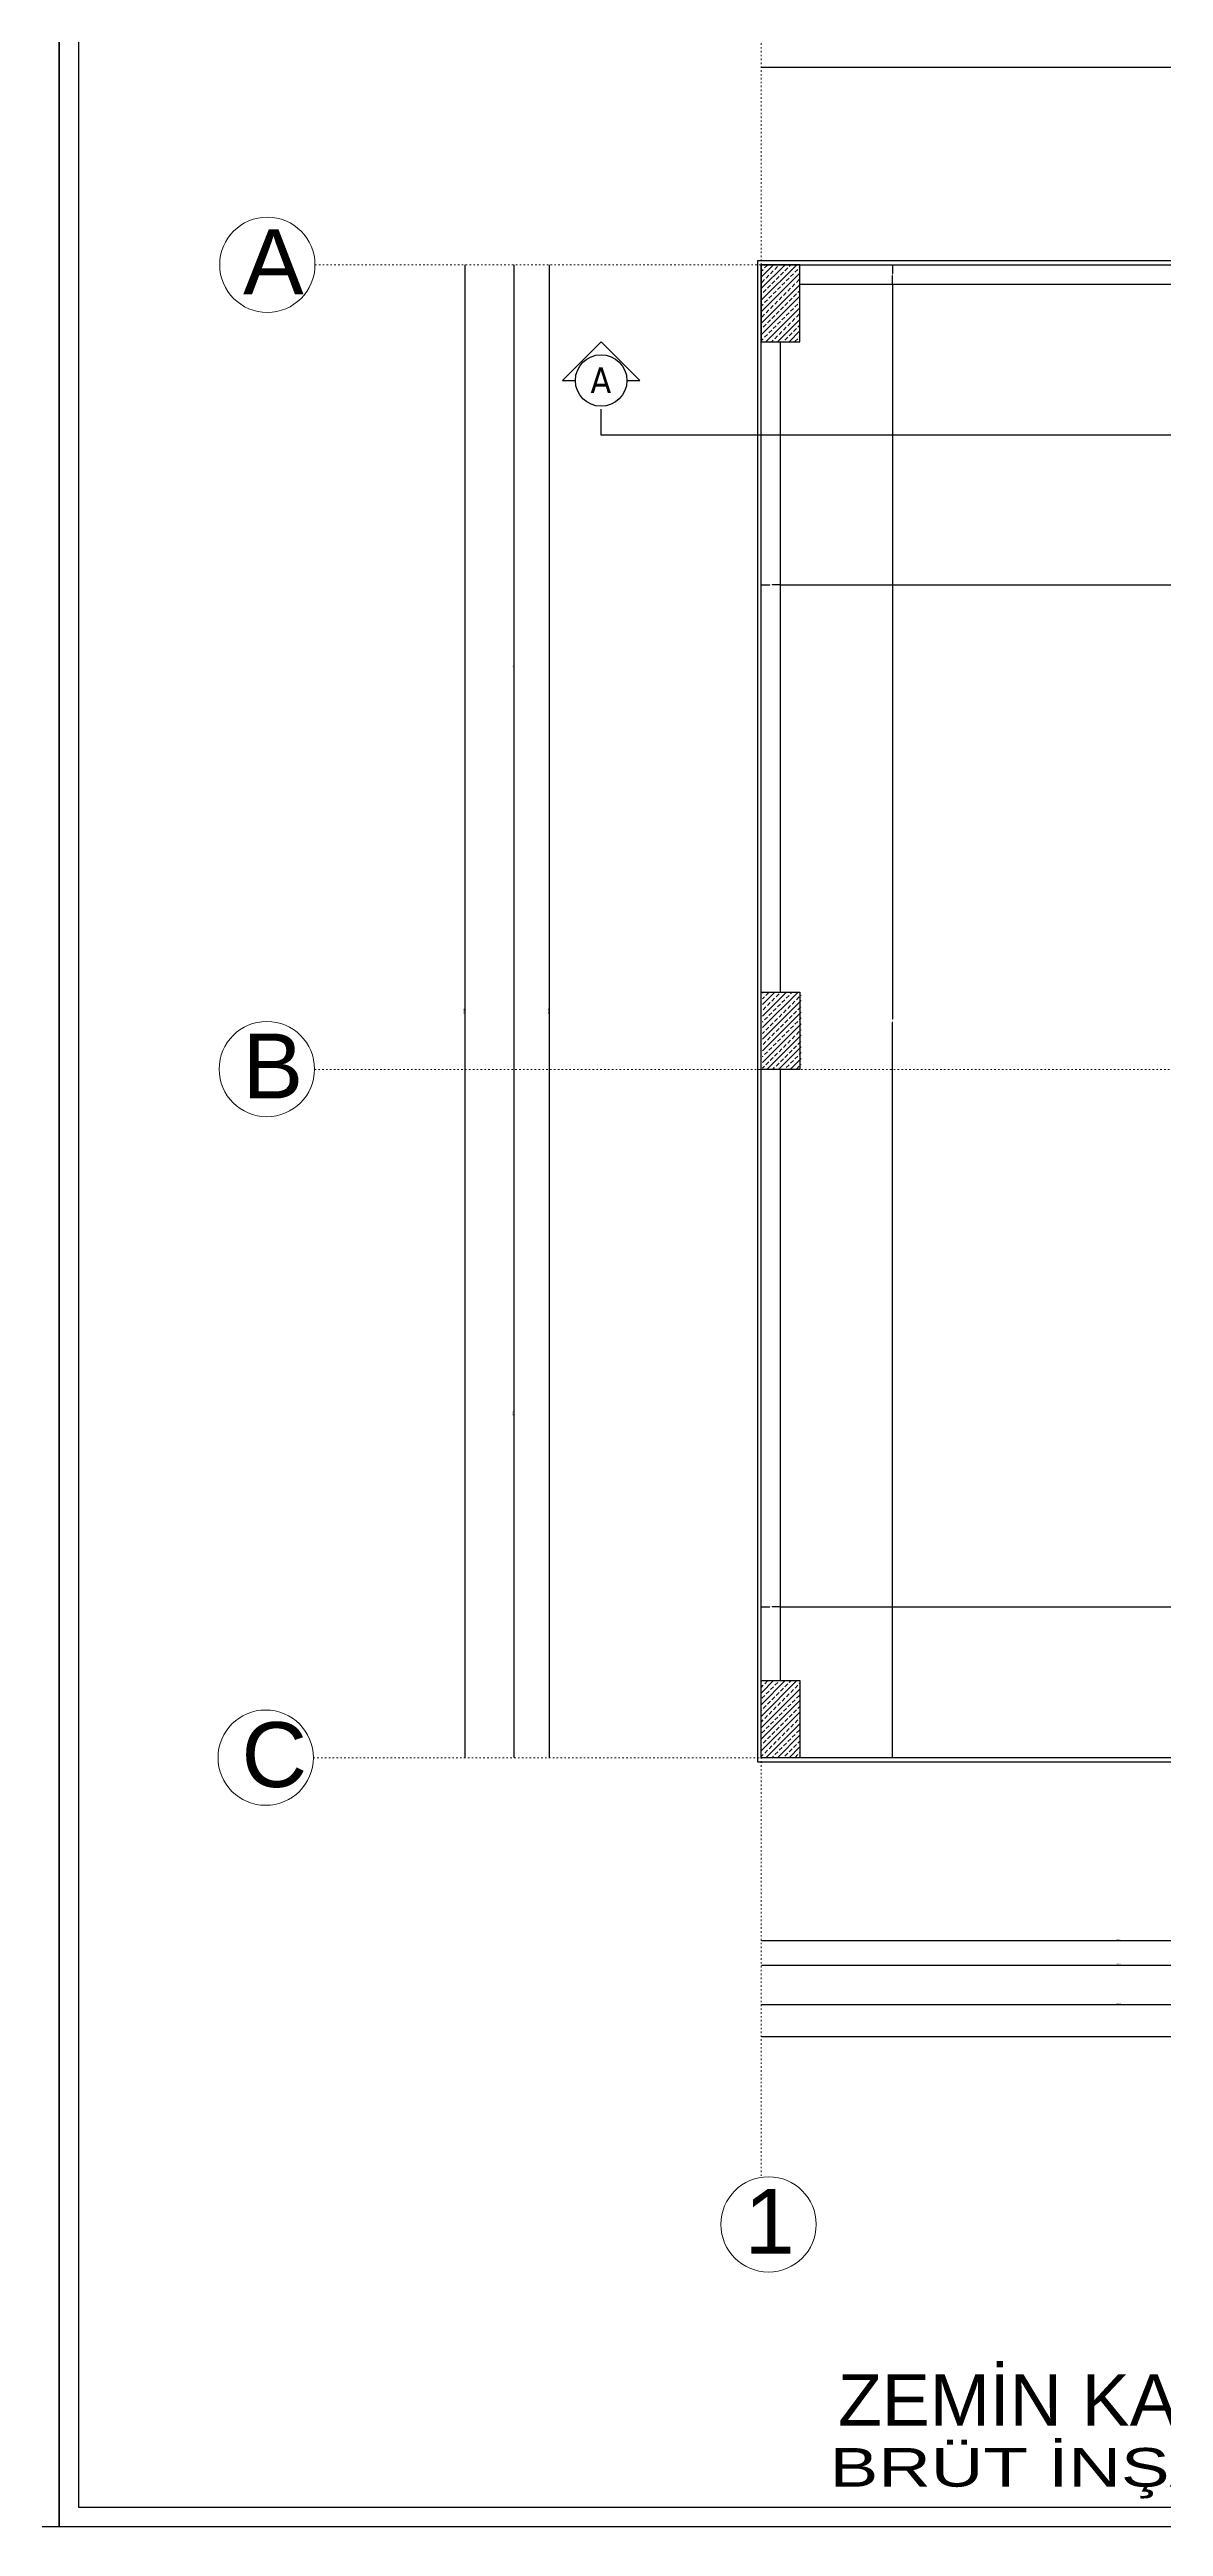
# Model space of a CAD drawing. Header units: centimetres. Extents: x -373760 to 14750, y -122502 to 29584.
# Drawn here: x -315485 to -306833, y -86589 to -67343 of the extents above; entities that cross this region are included whole.
import ezdxf
from ezdxf.enums import TextEntityAlignment as Align

# ---------------------------------------------------------------- set-up
doc = ezdxf.new("R2010")
doc.units = ezdxf.units.CM
doc.linetypes.add('ACAD_ISO03W100', pattern=[30, 12, -18])
doc.linetypes.add('DUZ', pattern=[0])
for name, color, linetype, lineweight in [('AKSLAR-P', 211, 'Continuous', 9), ('duvar', 10, 'Continuous', 25), ('KESİT CIZGILERİ-P', 35, 'Continuous', 25), ('MS YAZI', 7, 'DUZ', 15), ('Ölçü iç KGK', 124, 'Continuous', 20)]:
    doc.layers.add(name, color=color, linetype=linetype, lineweight=lineweight)
for name, color, linetype in [('CER', 4, 'Continuous'), ('Kolon', 7, 'Continuous'), ('MERDİVEN1', 9, 'Continuous'), ('MH', 20, 'Continuous'), ('siva', 121, 'Continuous'), ('Tarama', 253, 'Continuous')]:
    doc.layers.add(name, color=color, linetype=linetype)
doc.styles.add('15 LİK', font='tahoma.ttf', dxfattribs={"height": 15})
doc.styles.get("Standard").update_dxf_attribs({"font": 'arial.ttf'})
doc.styles.add('YAZI', font='arial.ttf', dxfattribs={"height": 34})
doc.dimstyles.new('Aydın İç Ölçü', dxfattribs={"dimtxt": 7, "dimasz": 3, "dimexe": 0.18, "dimexo": 0.0625, "dimgap": 1, "dimtad": 0, "dimdec": 0, "dimzin": 0, "dimdsep": 46, "dimtxsty": 'Standard', "dimblk": 'DOT', "dimcen": 1, "dimse1": 1, "dimse2": 1, "dimclrd": 256, "dimclrt": 6, "dimadec": 0, "dimazin": 0, "dimtfac": 1, "dimtdec": 0, "dimtix": 1, "dimtofl": 0, "dimtmove": 0, "dimatfit": 3, "dimldrblk": 'DOT', "dimfxl": 1, "dimtolj": 1, "dimtzin": 0, "dimarcsym": 0})
doc.dimstyles.new('aydın ölçü', dxfattribs={"dimtxt": 10, "dimasz": 2.5, "dimexe": 5, "dimexo": 5, "dimtad": 1, "dimdec": 0, "dimtxsty": 'Standard', "dimblk": 'ARCHTICK', "dimcen": 2.5, "dimse1": 1, "dimse2": 1, "dimadec": 0, "dimazin": 0, "dimtfac": 1, "dimtdec": 0, "dimtix": 1, "dimtmove": 0, "dimatfit": 3, "dimfxl": 5, "dimfxlon": 1, "dimarcsym": 0})

# ---------------------------------------------------------------- blocks, each defined once
blk = doc.blocks.new('kesita')
at = {"layer": 'KESİT CIZGILERİ-P'}
blk.add_lwpolyline([(16511.7, 1791.7), (16521.7, 1791.7), (16491.7, 1821.7), (16461.7, 1791.7), (16471.7, 1791.7)], dxfattribs=at)
blk.add_lwpolyline([(16511.7, 1791.7), (16521.7, 1791.7), (16491.7, 1821.7), (16461.7, 1791.7), (16471.7, 1791.7)], dxfattribs=at)
blk.add_circle((16491.7, 1791.7), 20, dxfattribs=at)
blk.add_circle((16491.7, 1791.7), 20, dxfattribs=at)
at = {"layer": 'KESİT CIZGILERİ-P', "insert": (16483.4, 1781.9), "char_height": 20, "attachment_point": 7, "style": '15 LİK'}
blk.add_mtext('A', dxfattribs=at)
blk = doc.blocks.new('kesitbb')
at = {"layer": 'KESİT CIZGILERİ-P'}
blk.add_lwpolyline([(17811.9, 1789.3), (17821.9, 1789.3), (17791.9, 1819.3), (17761.9, 1789.3), (17771.9, 1789.3)], dxfattribs=at)
blk.add_lwpolyline([(17811.9, 1789.3), (17821.9, 1789.3), (17791.9, 1819.3), (17761.9, 1789.3), (17771.9, 1789.3)], dxfattribs=at)
blk.add_circle((17791.9, 1789.3), 20, dxfattribs=at)
blk.add_circle((17791.9, 1789.3), 20, dxfattribs=at)
at = {"layer": 'KESİT CIZGILERİ-P', "insert": (17784, 1778.3), "char_height": 20, "attachment_point": 7, "style": '15 LİK'}
blk.add_mtext('A', dxfattribs=at)
blk = doc.blocks.new('fgwefgweg')
at = {"layer": 'KESİT CIZGILERİ-P'}
blk.add_lwpolyline([(17791.9, 1769.3), (17791.9, 1749.3), (16491.7, 1749.3), (16491.7, 1769.5)], dxfattribs=at)
at = {"layer": 'MERDİVEN1'}
for name in ['kesita', 'kesitbb']:
    blk.add_blockref(name, (0, 0), dxfattribs=at)
blk = doc.blocks.new('_ArchTick')
at = {"color": 0, "linetype": 'ByBlock', "const_width": 0.15}
blk.add_lwpolyline([(-0.5, -0.5), (0.5, 0.5)], dxfattribs=at)
blk = doc.blocks.new('*D248')
at = {"layer": 'Defpoints', "color": 0, "transparency": 16777216}
for p in [(-299456, -67479), (-309956, -69015), (-299456, -69015)]:
    blk.add_point(p, dxfattribs=at)
at = {"layer": 'Ölçü iç KGK', "color": 0, "lineweight": -2, "transparency": 16777216}
blk.add_line((-309956, -67479), (-299456, -67479), dxfattribs=at)
at = {"layer": 'Ölçü iç KGK', "color": 0, "lineweight": -2, "transparency": 16777216, "xscale": 2.5, "yscale": 2.5, "zscale": 2.5, "rotation": 180}
blk.add_blockref('_ArchTick', (-309956, -67479), dxfattribs=at)
at = {"layer": 'Ölçü iç KGK', "color": 0, "lineweight": -2, "transparency": 16777216, "xscale": 2.5, "yscale": 2.5, "zscale": 2.5}
blk.add_blockref('_ArchTick', (-299456, -67479), dxfattribs=at)
at = {"layer": 'Ölçü iç KGK', "color": 0, "transparency": 16777216, "insert": (-304706, -67473), "char_height": 10, "attachment_point": 5}
blk.add_mtext('10500', dxfattribs=at)
blk = doc.blocks.new('*D252')
at = {"layer": 'Defpoints', "color": 0, "transparency": 16777216}
for p in [(-311249, -69015), (-311603, -80615), (-311249, -80615)]:
    blk.add_point(p, dxfattribs=at)
at = {"layer": 'Ölçü iç KGK', "color": 0, "lineweight": -2, "transparency": 16777216}
blk.add_line((-311603, -69015), (-311603, -80615), dxfattribs=at)
at = {"layer": 'Ölçü iç KGK', "color": 0, "lineweight": -2, "transparency": 16777216, "xscale": 2.5, "yscale": 2.5, "zscale": 2.5}
for p, rotation in [((-311603, -69015), 90), ((-311603, -80615), 270)]:
    blk.add_blockref('_ArchTick', p, dxfattribs=dict(at, rotation=rotation))
at = {"layer": 'Ölçü iç KGK', "color": 0, "transparency": 16777216, "insert": (-311609, -74815), "char_height": 10, "attachment_point": 5, "rotation": 90}
blk.add_mtext('11600', dxfattribs=at)
blk = doc.blocks.new('*D253')
at = {"layer": 'Defpoints', "color": 0, "transparency": 16777216}
for p in [(-312291, -69015), (-312291, -75268), (-311878, -75268)]:
    blk.add_point(p, dxfattribs=at)
at = {"layer": 'Ölçü iç KGK', "color": 0, "lineweight": -2, "transparency": 16777216}
blk.add_line((-311878, -69015), (-311878, -75268), dxfattribs=at)
at = {"layer": 'Ölçü iç KGK', "color": 0, "lineweight": -2, "transparency": 16777216, "xscale": 2.5, "yscale": 2.5, "zscale": 2.5}
for p, rotation in [((-311878, -69015), 90), ((-311878, -75268), 270)]:
    blk.add_blockref('_ArchTick', p, dxfattribs=dict(at, rotation=rotation))
at = {"layer": 'Ölçü iç KGK', "color": 0, "transparency": 16777216, "insert": (-311884, -72142), "char_height": 10, "attachment_point": 5, "rotation": 90}
blk.add_mtext('6252', dxfattribs=at)
blk = doc.blocks.new('*D254')
at = {"layer": 'Defpoints', "color": 0, "transparency": 16777216}
for p in [(-312259, -75268), (-311878, -80615), (-311878, -80615)]:
    blk.add_point(p, dxfattribs=at)
at = {"layer": 'Ölçü iç KGK', "color": 0, "lineweight": -2, "transparency": 16777216}
blk.add_line((-311878, -75268), (-311878, -80615), dxfattribs=at)
at = {"layer": 'Ölçü iç KGK', "color": 0, "lineweight": -2, "transparency": 16777216, "xscale": 2.5, "yscale": 2.5, "zscale": 2.5}
for p, rotation in [((-311878, -75268), 90), ((-311878, -80615), 270)]:
    blk.add_blockref('_ArchTick', p, dxfattribs=dict(at, rotation=rotation))
at = {"layer": 'Ölçü iç KGK', "color": 0, "transparency": 16777216, "insert": (-311884, -77942), "char_height": 10, "attachment_point": 5, "rotation": 90}
blk.add_mtext('5348', dxfattribs=at)
blk = doc.blocks.new('*D255')
at = {"layer": 'Defpoints', "color": 0, "transparency": 16777216}
for p in [(-312621, -69015), (-312621, -80615), (-312259, -80615)]:
    blk.add_point(p, dxfattribs=at)
at = {"layer": 'Ölçü iç KGK', "color": 0, "lineweight": -2, "transparency": 16777216}
blk.add_line((-312259, -69015), (-312259, -80615), dxfattribs=at)
at = {"layer": 'Ölçü iç KGK', "color": 0, "lineweight": -2, "transparency": 16777216, "xscale": 2.5, "yscale": 2.5, "zscale": 2.5}
for p, rotation in [((-312259, -69015), 90), ((-312259, -80615), 270)]:
    blk.add_blockref('_ArchTick', p, dxfattribs=dict(at, rotation=rotation))
at = {"layer": 'Ölçü iç KGK', "color": 0, "transparency": 16777216, "insert": (-312265, -74815), "char_height": 10, "attachment_point": 5, "rotation": 90}
blk.add_mtext('11600', dxfattribs=at)
blk = doc.blocks.new('*D256')
at = {"layer": 'Defpoints', "color": 0, "transparency": 16777216}
for p in [(-309956, -80615), (-304406, -80615), (-304406, -82037)]:
    blk.add_point(p, dxfattribs=at)
at = {"layer": 'Ölçü iç KGK', "color": 0, "lineweight": -2, "transparency": 16777216}
blk.add_line((-309956, -82037), (-304406, -82037), dxfattribs=at)
at = {"layer": 'Ölçü iç KGK', "color": 0, "lineweight": -2, "transparency": 16777216, "xscale": 2.5, "yscale": 2.5, "zscale": 2.5, "rotation": 180}
blk.add_blockref('_ArchTick', (-309956, -82037), dxfattribs=at)
at = {"layer": 'Ölçü iç KGK', "color": 0, "lineweight": -2, "transparency": 16777216, "xscale": 2.5, "yscale": 2.5, "zscale": 2.5}
blk.add_blockref('_ArchTick', (-304406, -82037), dxfattribs=at)
at = {"layer": 'Ölçü iç KGK', "color": 0, "transparency": 16777216, "insert": (-307181, -82032), "char_height": 10, "attachment_point": 5}
blk.add_mtext('5550', dxfattribs=at)
blk = doc.blocks.new('*D259')
at = {"layer": 'Defpoints', "color": 0, "transparency": 16777216}
for p in [(-304406, -82532), (-309956, -82769), (-304406, -82769)]:
    blk.add_point(p, dxfattribs=at)
at = {"layer": 'Ölçü iç KGK', "color": 0, "lineweight": -2, "transparency": 16777216}
blk.add_line((-309956, -82532), (-304406, -82532), dxfattribs=at)
at = {"layer": 'Ölçü iç KGK', "color": 0, "lineweight": -2, "transparency": 16777216, "xscale": 2.5, "yscale": 2.5, "zscale": 2.5, "rotation": 180}
blk.add_blockref('_ArchTick', (-309956, -82532), dxfattribs=at)
at = {"layer": 'Ölçü iç KGK', "color": 0, "lineweight": -2, "transparency": 16777216, "xscale": 2.5, "yscale": 2.5, "zscale": 2.5}
blk.add_blockref('_ArchTick', (-304406, -82532), dxfattribs=at)
at = {"layer": 'Ölçü iç KGK', "color": 0, "transparency": 16777216, "insert": (-307181, -82527), "char_height": 10, "attachment_point": 5}
blk.add_mtext('5550', dxfattribs=at)
blk = doc.blocks.new('*D261')
at = {"layer": 'Defpoints', "color": 0, "transparency": 16777216}
for p in [(-309956, -82917), (-299457, -82783), (-299457, -82917)]:
    blk.add_point(p, dxfattribs=at)
at = {"layer": 'Ölçü iç KGK', "color": 0, "lineweight": -2, "transparency": 16777216}
blk.add_line((-309956, -82783), (-299457, -82783), dxfattribs=at)
at = {"layer": 'Ölçü iç KGK', "color": 0, "lineweight": -2, "transparency": 16777216, "xscale": 2.5, "yscale": 2.5, "zscale": 2.5, "rotation": 180}
blk.add_blockref('_ArchTick', (-309956, -82783), dxfattribs=at)
at = {"layer": 'Ölçü iç KGK', "color": 0, "lineweight": -2, "transparency": 16777216, "xscale": 2.5, "yscale": 2.5, "zscale": 2.5}
blk.add_blockref('_ArchTick', (-299457, -82783), dxfattribs=at)
at = {"layer": 'Ölçü iç KGK', "color": 0, "transparency": 16777216, "insert": (-304707, -82778), "char_height": 10, "attachment_point": 5}
blk.add_mtext('10499', dxfattribs=at)
blk = doc.blocks.new('_Dot')
at = {"color": 0, "linetype": 'ByBlock', "lineweight": -2}
blk.add_line((-0.5, 0), (-1, 0), dxfattribs=at)
at = {"color": 0, "linetype": 'ByBlock', "const_width": 0.5}
blk.add_lwpolyline([(-0.25, 0, 1), (0.25, 0, 1)], format="xyb", close=True, dxfattribs=at)
blk = doc.blocks.new('*D269')
at = {"layer": 'Defpoints', "color": 0, "transparency": 16777216}
for p in [(-309956, -79446), (-309806, -79442), (-309806, -79446)]:
    blk.add_point(p, dxfattribs=at)
at = {"layer": 'Ölçü iç KGK', "lineweight": -2, "transparency": 16777216}
for p, q in [((-309953, -79442), (-309890, -79442)), ((-309809, -79442), (-309873, -79442))]:
    blk.add_line(p, q, dxfattribs=at)
at = {"layer": 'Ölçü iç KGK', "lineweight": -2, "transparency": 16777216, "xscale": 3, "yscale": 3, "zscale": 3, "rotation": 180}
blk.add_blockref('_Dot', (-309956, -79442), dxfattribs=at)
at = {"layer": 'Ölçü iç KGK', "lineweight": -2, "transparency": 16777216, "xscale": 3, "yscale": 3, "zscale": 3}
blk.add_blockref('_Dot', (-309806, -79442), dxfattribs=at)
at = {"layer": 'Ölçü iç KGK', "color": 6, "transparency": 16777216, "insert": (-309881, -79442), "char_height": 7, "attachment_point": 5}
blk.add_mtext('\\A1;150', dxfattribs=at)
blk = doc.blocks.new('*D270')
at = {"layer": 'Defpoints', "color": 0, "transparency": 16777216}
for p in [(-309806, -79446), (-302570, -79442), (-302570, -79469)]:
    blk.add_point(p, dxfattribs=at)
at = {"layer": 'Ölçü iç KGK', "lineweight": -2, "transparency": 16777216}
for p, q in [((-309803, -79442), (-306200, -79442)), ((-302573, -79442), (-306177, -79442))]:
    blk.add_line(p, q, dxfattribs=at)
at = {"layer": 'Ölçü iç KGK', "lineweight": -2, "transparency": 16777216, "xscale": 3, "yscale": 3, "zscale": 3, "rotation": 180}
blk.add_blockref('_Dot', (-309806, -79442), dxfattribs=at)
at = {"layer": 'Ölçü iç KGK', "lineweight": -2, "transparency": 16777216, "xscale": 3, "yscale": 3, "zscale": 3}
blk.add_blockref('_Dot', (-302570, -79442), dxfattribs=at)
at = {"layer": 'Ölçü iç KGK', "color": 6, "transparency": 16777216, "insert": (-306188, -79442), "char_height": 7, "attachment_point": 5}
blk.add_mtext('\\A1;7237', dxfattribs=at)
blk = doc.blocks.new('*D274')
at = {"layer": 'Defpoints', "color": 0, "transparency": 16777216}
for p in [(-308802, -69015), (-308937, -69165), (-308802, -69165)]:
    blk.add_point(p, dxfattribs=at)
at = {"layer": 'Ölçü iç KGK', "lineweight": -2, "transparency": 16777216}
for p, q in [((-308937, -69018), (-308937, -69082)), ((-308937, -69162), (-308937, -69099))]:
    blk.add_line(p, q, dxfattribs=at)
at = {"layer": 'Ölçü iç KGK', "lineweight": -2, "transparency": 16777216, "xscale": 3, "yscale": 3, "zscale": 3}
for p, rotation in [((-308937, -69015), 90), ((-308937, -69165), 270)]:
    blk.add_blockref('_Dot', p, dxfattribs=dict(at, rotation=rotation))
at = {"layer": 'Ölçü iç KGK', "color": 6, "transparency": 16777216, "insert": (-308937, -69090), "char_height": 7, "attachment_point": 5, "rotation": 90}
blk.add_mtext('\\A1;150', dxfattribs=at)
blk = doc.blocks.new('*D275')
at = {"layer": 'Defpoints', "color": 0, "transparency": 16777216}
for p in [(-308802, -69165), (-308937, -80615), (-308937, -80615)]:
    blk.add_point(p, dxfattribs=at)
at = {"layer": 'Ölçü iç KGK', "lineweight": -2, "transparency": 16777216}
for p, q in [((-308937, -69168), (-308937, -74877)), ((-308937, -80612), (-308937, -74904))]:
    blk.add_line(p, q, dxfattribs=at)
at = {"layer": 'Ölçü iç KGK', "lineweight": -2, "transparency": 16777216, "xscale": 3, "yscale": 3, "zscale": 3}
for p, rotation in [((-308937, -69165), 90), ((-308937, -80615), 270)]:
    blk.add_blockref('_Dot', p, dxfattribs=dict(at, rotation=rotation))
at = {"layer": 'Ölçü iç KGK', "color": 6, "transparency": 16777216, "insert": (-308937, -74890), "char_height": 7, "attachment_point": 5, "rotation": 90}
blk.add_mtext('\\A1;11450', dxfattribs=at)
blk = doc.blocks.new('*D276')
at = {"layer": 'Defpoints', "color": 0, "transparency": 16777216}
for p in [(-309956, -71507), (-309806, -71501), (-309806, -71507)]:
    blk.add_point(p, dxfattribs=at)
at = {"layer": 'Ölçü iç KGK', "lineweight": -2, "transparency": 16777216}
for p, q in [((-309953, -71501), (-309890, -71501)), ((-309809, -71501), (-309873, -71501))]:
    blk.add_line(p, q, dxfattribs=at)
at = {"layer": 'Ölçü iç KGK', "lineweight": -2, "transparency": 16777216, "xscale": 3, "yscale": 3, "zscale": 3, "rotation": 180}
blk.add_blockref('_Dot', (-309956, -71501), dxfattribs=at)
at = {"layer": 'Ölçü iç KGK', "lineweight": -2, "transparency": 16777216, "xscale": 3, "yscale": 3, "zscale": 3}
blk.add_blockref('_Dot', (-309806, -71501), dxfattribs=at)
at = {"layer": 'Ölçü iç KGK', "color": 6, "transparency": 16777216, "insert": (-309881, -71501), "char_height": 7, "attachment_point": 5}
blk.add_mtext('\\A1;150', dxfattribs=at)
blk = doc.blocks.new('*D277')
at = {"layer": 'Defpoints', "color": 0, "transparency": 16777216}
for p in [(-309806, -71507), (-299607, -71498), (-299607, -71501)]:
    blk.add_point(p, dxfattribs=at)
at = {"layer": 'Ölçü iç KGK', "lineweight": -2, "transparency": 16777216}
for p, q in [((-309803, -71501), (-304721, -71501)), ((-299610, -71501), (-304693, -71501))]:
    blk.add_line(p, q, dxfattribs=at)
at = {"layer": 'Ölçü iç KGK', "lineweight": -2, "transparency": 16777216, "xscale": 3, "yscale": 3, "zscale": 3, "rotation": 180}
blk.add_blockref('_Dot', (-309806, -71501), dxfattribs=at)
at = {"layer": 'Ölçü iç KGK', "lineweight": -2, "transparency": 16777216, "xscale": 3, "yscale": 3, "zscale": 3}
blk.add_blockref('_Dot', (-299607, -71501), dxfattribs=at)
at = {"layer": 'Ölçü iç KGK', "color": 6, "transparency": 16777216, "insert": (-304707, -71501), "char_height": 7, "attachment_point": 5}
blk.add_mtext('\\A1;10199', dxfattribs=at)
blk = doc.blocks.new('*D281')
at = {"layer": 'Defpoints', "color": 0, "transparency": 16777216}
for p in [(-309956, -80617), (-304406, -80615), (-304406, -82228)]:
    blk.add_point(p, dxfattribs=at)
at = {"layer": 'Ölçü iç KGK', "color": 0, "lineweight": -2, "transparency": 16777216}
blk.add_line((-309956, -82228), (-304406, -82228), dxfattribs=at)
at = {"layer": 'Ölçü iç KGK', "color": 0, "lineweight": -2, "transparency": 16777216, "xscale": 2.5, "yscale": 2.5, "zscale": 2.5, "rotation": 180}
blk.add_blockref('_ArchTick', (-309956, -82228), dxfattribs=at)
at = {"layer": 'Ölçü iç KGK', "color": 0, "lineweight": -2, "transparency": 16777216, "xscale": 2.5, "yscale": 2.5, "zscale": 2.5}
blk.add_blockref('_ArchTick', (-304406, -82228), dxfattribs=at)
at = {"layer": 'Ölçü iç KGK', "color": 0, "transparency": 16777216, "insert": (-307181, -82222), "char_height": 10, "attachment_point": 5}
blk.add_mtext('5550', dxfattribs=at)

msp = doc.modelspace()

# ---------------------------------------------------------------- hatches: boundary and pattern name
at = {"layer": 'Tarama'}
h = msp.add_hatch(dxfattribs=at)
h.set_pattern_fill('ANSI33', color=256, scale=10)
h.set_pattern_definition([(45, (-282630.463, -68366.35), (-44.90128, 44.90128), []), (45, (-282585.56, -68366.35), (-44.90128, 44.90128), [31.75, -15.875])])
h.paths.add_polyline_path([(-309657.07, -69015.34), (-309956.4, -69015.34), (-309957.07, -69613.94), (-309657.07, -69613.94)])
h = msp.add_hatch(dxfattribs=at)
h.set_pattern_fill('ANSI33', color=256, scale=10)
h.set_pattern_definition([(45, (-282619.97, -74018.68), (-44.90128, 44.90128), []), (45, (-282575.07, -74018.68), (-44.90128, 44.90128), [31.75, -15.875])])
h.paths.add_polyline_path([(-309646.58, -74667.67), (-309945.91, -74667.67), (-309946.58, -75266.27), (-309646.58, -75266.27)])
h = msp.add_hatch(dxfattribs=at)
h.set_pattern_fill('ANSI33', color=256, scale=10)
h.set_pattern_definition([(45, (-282629.795, -79367.75), (-44.90128, 44.90128), []), (45, (-282584.894, -79367.75), (-44.90128, 44.90128), [31.75, -15.875])])
h.paths.add_polyline_path([(-309656.4, -80016.74), (-309955.24, -80016.74), (-309956.4, -80615.34), (-309656.4, -80615.34)])

# ---------------------------------------------------------------- linework, layer by layer
at = {"layer": 'AKSLAR-P', "linetype": 'ACAD_ISO03W100'}
for p, q in [((-309956.4, -66063.45), (-309956.4, -83872.12)), ((-313423.25, -69015.34), (-296545.74, -69015.34)), ((-313427.23, -75267.67), (-296480.91, -75267.67)), ((-313436.02, -80615.34), (-296558.51, -80615.34))]:
    msp.add_line(p, q, dxfattribs=at)
at = {"layer": 'AKSLAR-P'}
for centre in [(-313793.47, -69015.34), (-313797.44, -75264.78), (-313806.24, -80615.34), (-309900.17, -84241.95)]:
    msp.add_circle(centre, 370.22, dxfattribs=at)
at = {"layer": 'CER', "color": 2}
for points in [[(-342534.34, -86588.86), (-315410.17, -86588.86), (-315410.17, -56588.86), (-342534.34, -56588.86)], [(-315410.17, -86588.86), (-295468.64, -86588.86), (-295468.64, -56588.86), (-315410.17, -56588.86)], [(-315260.17, -86438.86), (-295618.64, -86438.86), (-295618.64, -56738.86), (-315260.17, -56738.86)]]:
    msp.add_lwpolyline(points, close=True, dxfattribs=at)
at = {"layer": 'duvar'}
for points in [[(-309956.4, -80615.34), (-309956.4, -80615.34), (-309956.4, -69015.34), (-299457.22, -69015.34)], [(-309656.4, -69165.34), (-304406.38, -69165.34)], [(-309806.4, -74667.67), (-309806.4, -69615.34)], [(-309806.4, -80016.74), (-309806.4, -75267.67)], [(-300859.08, -80615.34), (-309656.4, -80615.34)]]:
    msp.add_lwpolyline(points, dxfattribs=at)
at = {"layer": 'Kolon'}
for points in [[(-309656.4, -69015.34), (-309956.4, -69015.34), (-309956.4, -69615.34), (-309656.4, -69615.34)], [(-309957.87, -74667.67), (-309657.87, -74667.67), (-309657.87, -75267.67), (-309957.87, -75267.67)], [(-309956.4, -80016.74), (-309656.4, -80016.74), (-309656.4, -80616.74), (-309956.4, -80616.74)]]:
    msp.add_lwpolyline(points, close=True, dxfattribs=at)
at = {"layer": 'siva'}
msp.add_lwpolyline([(-309986.4, -80646.74), (-299427.22, -80646.74), (-299427.22, -68985.34), (-309986.4, -68985.34)], close=True, dxfattribs=at)

# ---------------------------------------------------------------- block references
at = {"layer": 'MERDİVEN1', "xscale": 10, "yscale": 10, "zscale": 10}
msp.add_blockref('fgwefgweg', (-476117.6, -87831.63), dxfattribs=at)

# ---------------------------------------------------------------- texts
at = {"layer": 'AKSLAR-P'}
for s, p in [('A', (-313981.3, -69243.81, -275161.01)), ('B', (-313985.27, -75493.25, -275161.01)), ('C', (-313994.06, -80843.81, -275161.01)), ('1', (-310087.99, -84470.43, -275161.01))]:
    msp.add_text(s, height=504.66, rotation=0.000004, dxfattribs=at).set_placement(p)
at = {"layer": 'MH', "style": 'YAZI', "width": 1.35}
msp.add_text('BRÜT İNŞAAT ALANI :121.80 m²', height=300, dxfattribs=at).set_placement((-305228.28, -86279.52), align=Align.CENTER)
at = {"layer": 'MS YAZI', "style": 'YAZI'}
msp.add_text('ZEMİN KAT PLANI ÖLÇEK: 1/50', height=400, dxfattribs=at).set_placement((-305262.08, -85606.79), align=Align.MIDDLE_CENTER)

# ---------------------------------------------------------------- dimensions: what is measured, and where the dimension line sits
at = {"layer": 'Ölçü iç KGK'}
for base, p1, p2, dimstyle, picture, middle in [((-299456.4, -67479.17), (-309956.4, -69015.34), (-299456.4, -69015.34), 'aydın ölçü', '*D248', (-304706.4, -67473.44)), ((-309806.4, -71500.9), (-309956.4, -71507.44), (-309806.4, -71507.44), 'Aydın İç Ölçü', '*D276', (-309881.4, -71500.9)), ((-299607.03, -71500.9), (-309806.4, -71507.44), (-299607.03, -71497.61), 'Aydın İç Ölçü', '*D277', (-304706.72, -71500.9)), ((-309806.4, -79441.96), (-309956.4, -79446.06), (-309806.4, -79446.06), 'Aydın İç Ölçü', '*D269', (-309881.4, -79441.96)), ((-302569.77, -79441.96), (-309806.4, -79446.06), (-302569.77, -79468.68), 'Aydın İç Ölçü', '*D270', (-306188.09, -79441.96)), ((-304406.38, -82037.4), (-309956.4, -80615.34), (-304406.38, -80615.34), 'aydın ölçü', '*D256', (-307181.39, -82031.67)), ((-304406.38, -82532.33), (-309956.4, -82768.56), (-304406.38, -82768.56), 'aydın ölçü', '*D259', (-307181.39, -82526.6)), ((-299457.03, -82783.28), (-309956.4, -82917.04), (-299457.03, -82917.04), 'aydın ölçü', '*D261', (-304706.72, -82777.55))]:
    dim = msp.add_linear_dim(base=base, p1=p1, p2=p2, dimstyle=dimstyle, dxfattribs=at)
    dim.commit()
    dim.dimension.update_dxf_attribs({"geometry": picture, "text_midpoint": middle})
for base, p1, p2, dimstyle, picture, middle in [((-312259.28, -80615.34), (-312621.31, -69015.34), (-312621.31, -80615.34), 'aydın ölçü', '*D255', (-312265.01, -74815.34)), ((-311878.09, -75267.67), (-312291.32, -69015.34), (-312291.32, -75267.67), 'aydın ölçü', '*D253', (-311883.82, -72141.51)), ((-311602.87, -80615.34), (-311248.75, -69015.34), (-311248.75, -80615.34), 'aydın ölçü', '*D252', (-311608.61, -74815.34)), ((-308937.27, -69165.34), (-308801.96, -69015.34), (-308801.96, -69165.34), 'Aydın İç Ölçü', '*D274', (-308937.27, -69090.34)), ((-308937.27, -80615.34), (-308801.96, -69165.34), (-308937.27, -80615.34), 'Aydın İç Ölçü', '*D275', (-308937.27, -74890.34))]:
    dim = msp.add_linear_dim(base=base, p1=p1, p2=p2, angle=90, dimstyle=dimstyle, dxfattribs=at)
    dim.commit()
    dim.dimension.update_dxf_attribs({"geometry": picture, "text_midpoint": middle})
dim = msp.add_linear_dim(base=(-311878.09, -80615.34), p1=(-312259.28, -75267.67), p2=(-311878.09, -80615.34), angle=90, dimstyle='aydın ölçü', override={"dimtmove": 1}, dxfattribs=at)
dim.commit()
dim.dimension.update_dxf_attribs({"geometry": '*D254', "text_midpoint": (-311883.83, -77941.51)})
dim = msp.add_linear_dim(base=(-304406.38, -82227.88), p1=(-309956.4, -80616.74), p2=(-304406.38, -80615.34), dimstyle='aydın ölçü', override={"dimtmove": 1}, dxfattribs=at)
dim.commit()
dim.dimension.update_dxf_attribs({"geometry": '*D281', "text_midpoint": (-307181.39, -82222.15)})

doc.saveas('drawing.dxf')
